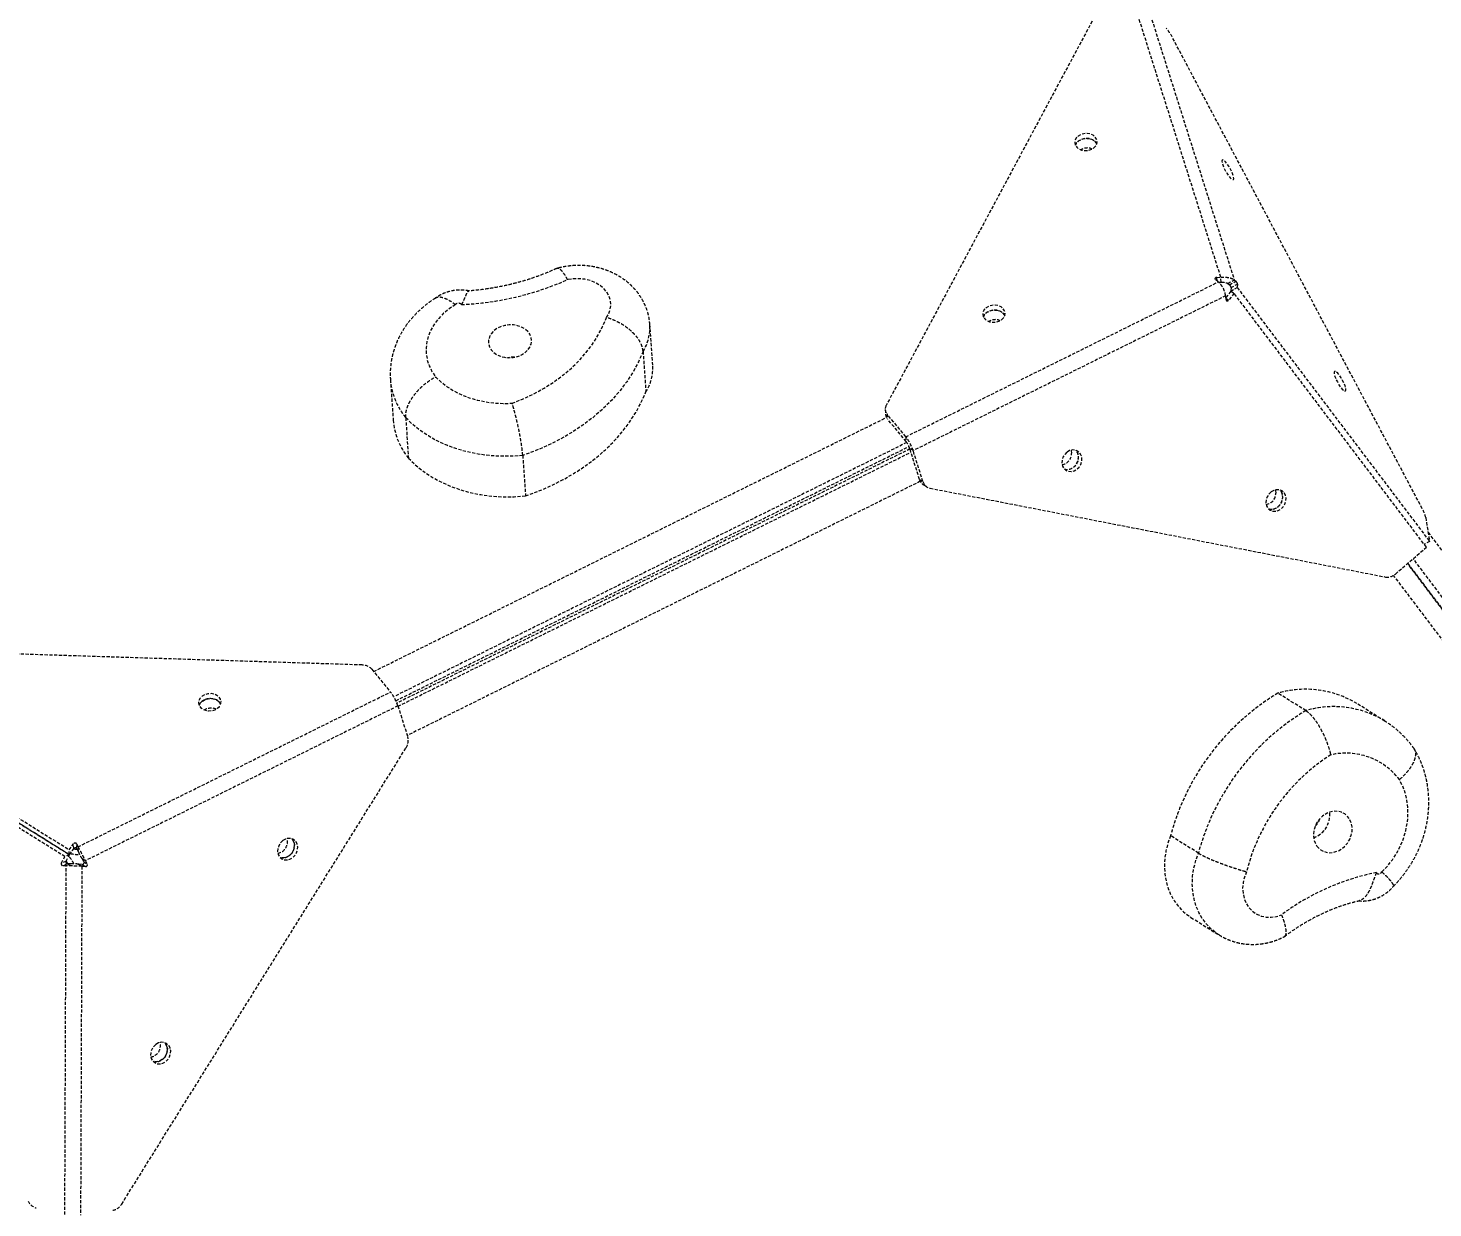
# Model space of a CAD drawing. Header units: millimetres. Extents: x -4077 to 3684, y -3420 to 2611.
# Drawn here: x 527 to 1089, y -70 to 401 of the extents above; entities that cross this region are included whole.
import ezdxf

# ---------------------------------------------------------------- set-up
doc = ezdxf.new("R2010")
doc.units = ezdxf.units.MM
doc.linetypes.add('HIDDEN', pattern=[1.905, 1.27, -0.635])
for name, color, linetype in [('DIKOM_ОБЪЕКТ', 7, 'Continuous'), ('DIKOM_РАЗМЕР_ЗОНА', 7, 'Continuous'), ('DIKOM_РАЗМЕР_ОБЪЕКТА', 7, 'Continuous')]:
    doc.layers.add(name, color=color, linetype=linetype)
doc.styles.add('style1', font='arialbd.ttf', dxfattribs={"width": 0.8})
doc.dimstyles.new('1-50', dxfattribs={"dimtxt": 300, "dimasz": 200, "dimexe": 100, "dimexo": 0, "dimgap": 100, "dimtad": 1, "dimtxsty": 'style1', "dimcen": 200, "dimclrd": 7, "dimclre": 7, "dimclrt": 7, "dimadec": 1, "dimazin": 2, "dimtfac": 1, "dimtmove": 0, "dimatfit": 2, "dimfxl": 0, "dimlwd": 25, "dimlwe": 18, "dimarcsym": 0})

# ---------------------------------------------------------------- blocks, each defined once
blk = doc.blocks.new('*D0')
at = {"layer": 'Defpoints', "color": 0, "transparency": 16777216}
for p in [(223.24, 1107.53), (-2045.08, -653.43), (871.98, -653.43)]:
    blk.add_point(p, dxfattribs=at)
at = {"layer": 'DIKOM_РАЗМЕР_ОБЪЕКТА', "color": 7, "lineweight": 18, "transparency": 16777216}
for p, q in [((223.24, 1107.53), (-2145.08, 1107.53)), ((871.98, -653.43), (-2145.08, -653.43))]:
    blk.add_line(p, q, dxfattribs=at)
at = {"layer": 'DIKOM_РАЗМЕР_ОБЪЕКТА', "color": 7, "lineweight": 25, "transparency": 16777216}
blk.add_line((-2045.08, 907.53), (-2045.08, -453.43), dxfattribs=at)
at = {"layer": 'DIKOM_РАЗМЕР_ОБЪЕКТА', "color": 7, "transparency": 16777216}
for points in [[(-2078.42, 907.53), (-2011.75, 907.53), (-2045.08, 1107.53)], [(-2078.42, -453.43), (-2011.75, -453.43), (-2045.08, -653.43)]]:
    blk.add_solid(points, dxfattribs=at)
at = {"layer": 'DIKOM_РАЗМЕР_ОБЪЕКТА', "color": 7, "transparency": 16777216, "insert": (-2298.26, 227.05), "char_height": 300, "attachment_point": 5, "rotation": 90, "style": 'style1'}
blk.add_mtext('{\\fArial|b0|i0|c204|p34;1780}', dxfattribs=at)
blk = doc.blocks.new('*D1')
at = {"layer": 'Defpoints', "color": 0, "transparency": 16777216}
for p in [(1340.73, 88.5), (-1708.32, 11.5), (1340.73, -1149.05)]:
    blk.add_point(p, dxfattribs=at)
at = {"layer": 'DIKOM_РАЗМЕР_ОБЪЕКТА', "color": 7, "lineweight": 18, "transparency": 16777216}
for p, q in [((1340.73, 88.5), (1340.73, -1249.05)), ((-1708.32, 11.5), (-1708.32, -1249.05))]:
    blk.add_line(p, q, dxfattribs=at)
at = {"layer": 'DIKOM_РАЗМЕР_ОБЪЕКТА', "color": 7, "lineweight": 25, "transparency": 16777216}
blk.add_line((-1508.32, -1149.05), (1140.73, -1149.05), dxfattribs=at)
at = {"layer": 'DIKOM_РАЗМЕР_ОБЪЕКТА', "color": 7, "transparency": 16777216}
for points in [[(-1508.32, -1115.72), (-1508.32, -1182.39), (-1708.32, -1149.05)], [(1140.73, -1115.72), (1140.73, -1182.39), (1340.73, -1149.05)]]:
    blk.add_solid(points, dxfattribs=at)
at = {"layer": 'DIKOM_РАЗМЕР_ОБЪЕКТА', "color": 7, "transparency": 16777216, "insert": (-183.79, -895.78), "char_height": 300, "attachment_point": 5, "style": 'style1'}
blk.add_mtext('{\\fArial|b0|i0|c204|p34;3050}', dxfattribs=at)
blk = doc.blocks.new('*D2')
at = {"layer": 'Defpoints', "color": 0, "transparency": 16777216}
for p in [(3683.6, 50.11), (-3206.35, -308.67), (3683.6, -3320.17)]:
    blk.add_point(p, dxfattribs=at)
at = {"layer": 'DIKOM_РАЗМЕР_ЗОНА', "color": 7, "lineweight": 18, "transparency": 16777216}
for p, q in [((3683.6, 50.11), (3683.6, -3420.17)), ((-3206.35, -308.67), (-3206.35, -3420.17))]:
    blk.add_line(p, q, dxfattribs=at)
at = {"layer": 'DIKOM_РАЗМЕР_ЗОНА', "color": 7, "lineweight": 25, "transparency": 16777216}
blk.add_line((-3006.35, -3320.17), (3483.6, -3320.17), dxfattribs=at)
at = {"layer": 'DIKOM_РАЗМЕР_ЗОНА', "color": 7, "transparency": 16777216}
for points in [[(-3006.35, -3286.84), (-3006.35, -3353.5), (-3206.35, -3320.17)], [(3483.6, -3286.84), (3483.6, -3353.5), (3683.6, -3320.17)]]:
    blk.add_solid(points, dxfattribs=at)
at = {"layer": 'DIKOM_РАЗМЕР_ЗОНА', "color": 7, "transparency": 16777216, "insert": (474.26, -3067), "char_height": 300, "attachment_point": 5, "style": 'style1'}
blk.add_mtext('{\\fArial|b0|i0|c204|p34;6900}', dxfattribs=at)
blk = doc.blocks.new('*D3')
at = {"layer": 'Defpoints', "color": 0, "transparency": 16777216}
for p in [(-3626.93, 2611.22), (1348.49, 2611.22), (1348.49, -2791.94)]:
    blk.add_point(p, dxfattribs=at)
at = {"layer": 'DIKOM_РАЗМЕР_ЗОНА', "color": 7, "lineweight": 18, "transparency": 16777216}
for p, q in [((1348.49, 2611.22), (-3726.93, 2611.22)), ((1348.49, -2791.94), (-3726.93, -2791.94))]:
    blk.add_line(p, q, dxfattribs=at)
at = {"layer": 'DIKOM_РАЗМЕР_ЗОНА', "color": 7, "lineweight": 25, "transparency": 16777216}
blk.add_line((-3626.93, -2591.94), (-3626.93, 2411.22), dxfattribs=at)
at = {"layer": 'DIKOM_РАЗМЕР_ЗОНА', "color": 7, "transparency": 16777216}
for points in [[(-3660.26, 2411.22), (-3593.59, 2411.22), (-3626.93, 2611.22)], [(-3660.26, -2591.94), (-3593.59, -2591.94), (-3626.93, -2791.94)]]:
    blk.add_solid(points, dxfattribs=at)
at = {"layer": 'DIKOM_РАЗМЕР_ЗОНА', "color": 7, "transparency": 16777216, "insert": (-3880.1, 379.28), "char_height": 300, "attachment_point": 5, "rotation": 90, "style": 'style1'}
blk.add_mtext('{\\fArial|b0|i0|c204|p34;5400}', dxfattribs=at)

msp = doc.modelspace()

# ---------------------------------------------------------------- linework, layer by layer
at = {"layer": 'DIKOM_ОБЪЕКТ', "color": 7, "linetype": 'HIDDEN', "lineweight": 15}
for p, q in [((1003.819, 301.65), (969.761, 409.217)), ((975.124, 408.171), (1009.181, 300.605)), ((952.377, 403.928), (870.078, 250.435)), ((1084.337, 209.166), (984.326, 397.701)), ((877.904, 237.897), (1002.805, 299.76)), ((1002.805, 299.76), (1001.71, 300.63)), ((1002.208, 301.558), (1003.819, 301.65)), ((1002.304, 300.158), (1002.208, 301.558)), ((1002.911, 299.648), (1003.953, 299.708)), ((1003.953, 299.708), (1003.819, 301.65)), ((1006.634, 299.185), (1009.181, 300.605)), ((1006.634, 299.185), (1007.311, 298.647)), ((1007.311, 298.647), (1009.858, 300.067)), ((1007.918, 297.504), (1010.465, 298.923)), ((1009.181, 300.605), (1009.858, 300.067)), ((1010.465, 298.923), (1010.361, 297.542)), ((1005.751, 294.207), (880.85, 232.344)), ((1005.912, 292.708), (1005.751, 294.207)), ((1007.776, 296.051), (1005.825, 293.518)), ((1005.858, 293.215), (1007.017, 292.492)), ((1009.114, 295.217), (1007.017, 292.492)), ((1007.776, 296.051), (1009.114, 295.217)), ((1007.814, 296.123), (1010.361, 297.542)), ((1007.918, 297.504), (1007.814, 296.123)), ((1007.814, 296.123), (1007.951, 295.942)), ((1085.995, 193.775), (1009.114, 295.217)), ((1010.361, 297.542), (1087.242, 196.1)), ((776.762, 266.494), (775.643, 282.679)), ((772.913, 272.015), (774.032, 255.83)), ((671.916, 260.727), (673.035, 244.542)), ((869.703, 248.764), (869.837, 246.821)), ((665.234, 144.114), (870.186, 245.62)), ((678.025, 245.56), (679.144, 229.375)), ((877.904, 237.897), (870.43, 246.998)), ((870.43, 246.998), (870.564, 245.056)), ((878.039, 235.955), (870.564, 245.056)), ((877.904, 237.897), (878.039, 235.955)), ((878.318, 235.587), (673.265, 134.031)), ((674.101, 132.436), (879.196, 234.013)), ((879.56, 233.025), (674.517, 131.474)), ((674.968, 130.2), (879.97, 231.73)), ((724.822, 230.438), (725.941, 214.254)), ((880.85, 232.344), (879.511, 233.179)), ((883.428, 220.805), (879.511, 233.179)), ((884.766, 219.971), (880.85, 232.344)), ((883.717, 220.112), (678.654, 118.551)), ((883.428, 220.805), (884.766, 219.971)), ((885.044, 218.673), (886.383, 217.839)), ((887.628, 217.351), (1069.698, 181.863)), ((1085.701, 205.625), (1087.242, 196.1)), ((1086.658, 199.711), (1210.061, 36.897)), ((1073.587, 183.031), (1085.995, 193.775)), ((1087.242, 196.1), (1085.126, 194.921)), ((1204.22, 21.351), (1078.471, 187.26)), ((1078.511, 187.294), (1204.258, 21.388)), ((1206.339, 23.422), (1080.698, 189.189)), ((1198.958, 16.19), (1072.891, 182.518)), ((660.634, 146.707), (447.324, 153.468)), ((431.981, 142.436), (543.541, 72.898)), ((543.622, 70.87), (432.062, 140.409)), ((432.115, 140.494), (543.675, 70.955)), ((664.499, 145.01), (671.973, 135.91)), ((541.819, 70.136), (430.259, 139.674)), ((547.067, 74.058), (671.973, 135.91)), ((1037.792, 128.483), (1026.638, 135.436)), ((674.918, 130.357), (550.013, 68.504)), ((674.918, 130.357), (678.834, 117.983)), ((1069.329, 124.351), (1058.175, 131.303)), ((564.542, -68.684), (678.182, 113.623)), ((536.093, 75.681), (535.958, 75.648)), ((536.013, 75.731), (536.043, 75.595)), ((543.541, 72.898), (545.22, 75.237)), ((543.675, 70.955), (545.354, 73.294)), ((545.354, 73.294), (545.22, 75.237)), ((546.513, 75.196), (547.067, 74.058)), ((546.648, 73.253), (546.513, 75.196)), ((546.648, 73.253), (547.201, 72.115)), ((547.201, 72.115), (547.067, 74.058)), ((994.868, 71.535), (983.714, 78.487)), ((540.458, 67.598), (541.819, 70.136)), ((542.261, 68.333), (540.458, 67.598)), ((543.622, 70.87), (541.819, 70.136)), ((542.261, 68.333), (543.622, 70.87)), ((543.675, 70.955), (543.541, 72.898)), ((548.674, 69.339), (550.013, 68.504)), ((548.674, 69.339), (549.377, 68.107)), ((549.377, 68.107), (550.716, 67.273)), ((550.013, 68.504), (550.716, 67.273)), ((542.868, 67.19), (541.065, 66.455)), ((542.331, 66.459), (541.065, 66.455)), ((541.798, -72.923), (542.331, 66.459)), ((544.134, 67.194), (542.331, 66.459)), ((544.134, 67.194), (542.868, 67.19)), ((547.275, 67.094), (548.613, 66.26)), ((548.69, 67.005), (547.275, 67.094)), ((548.613, 66.26), (548.081, -73.122)), ((550.028, 66.171), (548.613, 66.26)), ((548.69, 67.005), (550.028, 66.171)), ((991.887, 45.836), (1003.041, 38.884))]:
    msp.add_line(p, q, dxfattribs=at)
at = {"layer": 'DIKOM_ОБЪЕКТ', "color": 7, "linetype": 'HIDDEN', "lineweight": 15, "flags": 128}
for points in [[(952.968, 353.216), (953.774, 353.997), (954.267, 354.912), (954.407, 355.885), (954.183, 356.839), (953.613, 357.696), (952.744, 358.387), (951.645, 358.855), (950.406, 359.063), (949.127, 358.993), (947.912, 358.652), (946.859, 358.067), (946.053, 357.286), (945.561, 356.371), (945.421, 355.398), (945.645, 354.444), (946.214, 353.587), (947.084, 352.896), (948.183, 352.428), (949.421, 352.221), (950.7, 352.29), (951.915, 352.631), (952.968, 353.216)], [(945.677, 354.373), (945.695, 354.429), (946.188, 355.344), (946.993, 356.125), (948.046, 356.71), (949.261, 357.051), (950.54, 357.12), (951.779, 356.913), (952.878, 356.445), (953.747, 355.754), (954.285, 354.968)], [(954.284, 354.966), (954.182, 355.161), (953.514, 355.974), (952.566, 356.602), (951.414, 356.993), (950.152, 357.117), (948.882, 356.963), (947.706, 356.543), (946.721, 355.893), (946.005, 355.063), (945.681, 354.364)], [(1004.668, 348.541), (1004.367, 348.463), (1004.25, 348.072), (1004.325, 347.397), (1004.586, 346.496), (1005.013, 345.439), (1005.57, 344.314), (1006.213, 343.211), (1006.889, 342.219), (1007.544, 341.42), (1008.125, 340.876), (1008.584, 340.634), (1008.885, 340.712), (1009.002, 341.104), (1008.927, 341.778), (1008.666, 342.68), (1008.239, 343.736), (1007.682, 344.861), (1007.039, 345.965), (1006.363, 346.956), (1005.708, 347.756), (1005.127, 348.299), (1004.668, 348.541)], [(758.248, 285.539), (759.207, 287.174), (759.805, 288.897), (760.025, 290.66), (759.863, 292.416), (759.322, 294.117), (758.417, 295.715), (757.174, 297.168), (755.625, 298.435), (753.813, 299.482), (751.789, 300.28), (749.607, 300.807), (747.327, 301.048), (745.012, 300.998), (742.724, 300.658)], [(697.933, 290.701), (695.44, 289.059), (693.192, 287.221), (691.219, 285.211), (689.544, 283.053), (688.189, 280.775), (687.171, 278.406), (686.503, 275.974), (686.192, 273.511), (686.243, 271.048), (686.656, 268.615), (687.425, 266.242), (688.54, 263.961), (689.987, 261.798)], [(916.191, 284.623), (916.997, 285.405), (917.489, 286.319), (917.629, 287.293), (917.405, 288.247), (916.836, 289.104), (915.966, 289.794), (914.867, 290.262), (913.629, 290.47), (912.35, 290.401), (911.135, 290.06), (910.082, 289.475), (909.276, 288.694), (908.783, 287.779), (908.643, 286.805), (908.867, 285.851), (909.437, 284.994), (910.306, 284.304), (911.405, 283.836), (912.644, 283.628), (913.923, 283.698), (915.138, 284.039), (916.191, 284.623)], [(908.899, 285.781), (908.918, 285.837), (909.41, 286.751), (910.216, 287.533), (911.269, 288.117), (912.484, 288.458), (913.763, 288.528), (915.002, 288.32), (916.1, 287.852), (916.97, 287.162), (917.507, 286.376)], [(917.507, 286.373), (917.404, 286.569), (916.737, 287.382), (915.789, 288.009), (914.637, 288.401), (913.375, 288.524), (912.104, 288.37), (910.929, 287.951), (909.943, 287.3), (909.228, 286.471), (908.904, 285.771)], [(726.838, 279.981), (725.71, 280.962), (724.337, 281.741), (722.776, 282.288), (721.09, 282.58), (719.349, 282.604), (717.624, 282.36), (715.985, 281.858), (714.5, 281.118), (713.229, 280.171), (712.225, 279.055), (711.529, 277.816), (711.168, 276.505), (711.158, 275.175), (711.499, 273.881), (712.178, 272.676), (713.166, 271.61), (714.423, 270.725), (715.897, 270.058), (717.529, 269.637), (719.251, 269.478), (720.993, 269.588), (722.684, 269.963), (724.254, 270.588), (725.639, 271.436), (726.782, 272.472), (727.637, 273.656), (728.168, 274.938), (728.355, 276.265), (728.188, 277.583), (727.676, 278.839), (726.838, 279.981)], [(720.566, 251.293), (725.016, 253.078), (729.296, 255.101), (733.382, 257.353), (737.252, 259.82), (740.885, 262.49), (744.263, 265.349), (747.367, 268.381), (750.18, 271.569), (752.687, 274.898), (754.875, 278.348), (756.732, 281.901), (758.248, 285.539)], [(721.476, 269.667), (720.244, 269.656), (718.893, 269.489)], [(772.913, 272.015), (771.089, 267.866), (768.899, 263.812), (766.355, 259.871), (763.47, 256.063), (760.255, 252.405), (756.728, 248.915), (752.903, 245.609), (748.8, 242.502), (744.438, 239.61), (739.836, 236.945), (735.018, 234.521), (730.005, 232.348), (724.822, 230.438)], [(1049.491, 264.044), (1049.19, 263.966), (1049.072, 263.574), (1049.147, 262.9), (1049.409, 261.998), (1049.835, 260.942), (1050.393, 259.817), (1051.036, 258.714), (1051.712, 257.722), (1052.367, 256.922), (1052.948, 256.379), (1053.407, 256.137), (1053.707, 256.215), (1053.825, 256.607), (1053.75, 257.281), (1053.489, 258.183), (1053.062, 259.239), (1052.505, 260.364), (1051.862, 261.467), (1051.185, 262.459), (1050.53, 263.259), (1049.95, 263.802), (1049.491, 264.044)], [(689.987, 261.798), (692.181, 259.736), (694.641, 257.858), (697.344, 256.185), (700.264, 254.733), (703.369, 253.515), (706.631, 252.545), (710.016, 251.832), (713.489, 251.383), (717.018, 251.203), (720.566, 251.293)], [(725.941, 214.254), (731.124, 216.164), (736.137, 218.336), (740.955, 220.76), (745.556, 223.425), (749.919, 226.317), (754.022, 229.424), (757.847, 232.73), (761.374, 236.221), (764.589, 239.879), (767.474, 243.687), (770.018, 247.627), (772.207, 251.681), (774.032, 255.83)], [(724.822, 230.438), (720.323, 230.107), (715.819, 230.083), (711.344, 230.365), (706.936, 230.952), (702.629, 231.838), (698.458, 233.017), (694.455, 234.48), (690.652, 236.214), (687.081, 238.205), (683.768, 240.439), (680.742, 242.897), (678.025, 245.56)], [(942.328, 231.756), (941.417, 230.876), (940.737, 229.79), (940.346, 228.586), (940.274, 227.359), (940.527, 226.211), (941.085, 225.234), (941.902, 224.508), (942.913, 224.09), (944.035, 224.015), (945.178, 224.289), (946.248, 224.89), (947.16, 225.769), (947.839, 226.855), (948.231, 228.06), (948.303, 229.287), (948.049, 230.435), (947.492, 231.412), (946.674, 232.138), (945.664, 232.556), (944.541, 232.631), (943.399, 232.357), (942.328, 231.756)], [(941.284, 225.009), (942.36, 224.839), (943.507, 225.011), (944.608, 225.52), (945.575, 226.324), (946.329, 227.358), (946.809, 228.538), (946.977, 229.768), (946.818, 230.949), (946.346, 231.985), (945.954, 232.475)], [(943.976, 232.539), (944.028, 232.378), (944.187, 231.247)], [(679.144, 229.375), (681.861, 226.712), (684.887, 224.254), (688.2, 222.021), (691.771, 220.029), (695.573, 218.295), (699.576, 216.833), (703.748, 215.654), (708.055, 214.767), (712.463, 214.18), (716.938, 213.898), (721.442, 213.923), (725.941, 214.254)], [(1023.928, 215.851), (1023.016, 214.972), (1022.337, 213.886), (1021.946, 212.681), (1021.874, 211.455), (1022.127, 210.307), (1022.685, 209.33), (1023.502, 208.603), (1024.513, 208.185), (1025.635, 208.11), (1026.778, 208.385), (1027.848, 208.986), (1028.76, 209.865), (1029.439, 210.951), (1029.831, 212.156), (1029.903, 213.382), (1029.649, 214.53), (1029.092, 215.507), (1028.274, 216.234), (1027.263, 216.651), (1026.141, 216.726), (1024.999, 216.452), (1023.928, 215.851)], [(1023.036, 209.062), (1023.964, 208.937), (1025.11, 209.109), (1026.212, 209.618), (1027.178, 210.422), (1027.933, 211.456), (1028.413, 212.636), (1028.581, 213.866), (1028.422, 215.047), (1027.95, 216.083), (1027.576, 216.554)], [(1025.58, 216.635), (1025.632, 216.476), (1025.791, 215.345)], [(602.778, 129.405), (603.583, 130.186), (604.076, 131.101), (604.216, 132.074), (603.992, 133.028), (603.423, 133.885), (602.553, 134.575), (601.455, 135.043), (600.216, 135.251), (598.937, 135.182), (597.722, 134.841), (596.669, 134.256), (595.863, 133.475), (595.37, 132.56), (595.23, 131.587), (595.454, 130.633), (596.024, 129.776), (596.893, 129.086), (597.992, 128.618), (599.231, 128.41), (600.51, 128.479), (601.725, 128.82), (602.778, 129.405)], [(604.093, 131.154), (603.989, 131.354), (603.321, 132.167), (602.373, 132.795), (601.221, 133.186), (599.959, 133.31), (598.689, 133.156), (597.514, 132.736), (596.528, 132.086), (595.812, 131.256), (595.489, 130.557)], [(596.803, 132.314), (597.856, 132.899), (599.071, 133.239), (600.35, 133.309), (601.589, 133.101), (602.688, 132.633), (603.557, 131.943), (604.094, 131.157)], [(1068.174, 64.027), (1070.402, 66.339), (1072.408, 68.869), (1074.168, 71.585), (1075.66, 74.454), (1076.865, 77.438), (1077.768, 80.502), (1078.357, 83.606), (1078.626, 86.711), (1078.57, 89.778), (1078.191, 92.77), (1077.492, 95.648), (1076.484, 98.376), (1075.179, 100.921)], [(1042.234, 74.342), (1043.249, 73.238), (1044.482, 72.411), (1045.883, 71.893), (1047.394, 71.708), (1048.954, 71.862), (1050.499, 72.349), (1051.965, 73.148), (1053.293, 74.228), (1054.428, 75.544), (1055.323, 77.043), (1055.942, 78.662), (1056.26, 80.335), (1056.264, 81.995), (1055.953, 83.573), (1055.34, 85.004), (1054.451, 86.23), (1053.321, 87.201), (1051.997, 87.877), (1050.534, 88.23), (1048.99, 88.246), (1047.43, 87.924), (1045.917, 87.277), (1044.512, 86.333), (1043.275, 85.128), (1042.255, 83.714), (1041.493, 82.147), (1041.022, 80.492), (1040.861, 78.817), (1041.015, 77.19), (1041.479, 75.678), (1042.234, 74.342)], [(545.294, 73.21), (545.951, 73.146), (546.727, 73.091)], [(628.912, 76.536), (628, 75.657), (627.321, 74.571), (626.93, 73.366), (626.858, 72.14), (627.111, 70.992), (627.669, 70.015), (628.486, 69.288), (629.497, 68.87), (630.619, 68.795), (631.762, 69.069), (632.832, 69.67), (633.744, 70.549), (634.423, 71.635), (634.815, 72.84), (634.887, 74.066), (634.634, 75.215), (634.076, 76.192), (633.258, 76.919), (632.248, 77.336), (631.125, 77.411), (629.983, 77.137), (628.912, 76.536)], [(627.857, 69.801), (628.947, 69.626), (630.094, 69.799), (631.195, 70.308), (632.161, 71.112), (632.916, 72.145), (633.396, 73.325), (633.564, 74.555), (633.405, 75.737), (632.933, 76.773), (632.552, 77.251)], [(632.532, 77.257), (632.737, 77.026), (633.295, 76.049), (633.548, 74.901), (633.476, 73.675), (633.085, 72.47), (632.405, 71.384), (631.494, 70.505), (630.423, 69.904), (629.28, 69.63), (628.158, 69.704), (627.874, 69.783)], [(983.714, 78.487), (982.64, 75.48), (981.869, 72.41), (981.411, 69.317), (981.271, 66.237), (981.451, 63.21), (981.95, 60.272), (982.759, 57.459), (983.871, 54.806), (985.27, 52.347), (986.94, 50.111), (988.861, 48.125), (991.008, 46.415), (991.887, 45.836)], [(543.052, 67.19), (542.66, 67.865), (542.312, 68.428)], [(1003.123, 38.833), (1002.162, 39.462), (1000.015, 41.173), (998.095, 43.158), (996.424, 45.395), (995.025, 47.854), (993.913, 50.507), (993.104, 53.319), (992.605, 56.258), (992.425, 59.285), (992.565, 62.365), (993.023, 65.458), (993.794, 68.528), (994.868, 71.535)], [(1014.114, 64.086), (1013.262, 61.946), (1012.733, 59.734), (1012.542, 57.511), (1012.694, 55.337), (1013.186, 53.273), (1014.003, 51.375), (1015.123, 49.694), (1016.515, 48.278), (1018.143, 47.164), (1019.96, 46.383), (1021.917, 45.956), (1023.96, 45.896), (1026.035, 46.203), (1028.083, 46.87)], [(1066.025, 63.747), (1066.216, 63.497), (1066.468, 63.319), (1066.765, 63.225), (1067.085, 63.222), (1067.408, 63.309), (1067.71, 63.481), (1067.972, 63.726), (1068.174, 64.027)], [(578.129, -4.932), (577.218, -5.811), (576.539, -6.897), (576.147, -8.102), (576.075, -9.328), (576.328, -10.476), (576.886, -11.454), (577.703, -12.18), (578.714, -12.598), (579.836, -12.673), (580.979, -12.399), (582.049, -11.798), (582.961, -10.919), (583.64, -9.833), (584.032, -8.628), (584.104, -7.402), (583.851, -6.254), (583.293, -5.277), (582.475, -4.55), (581.465, -4.132), (580.343, -4.057), (579.2, -4.331), (578.129, -4.932)], [(577.076, -11.67), (578.171, -11.846), (579.317, -11.673), (580.418, -11.164), (581.385, -10.361), (582.139, -9.327), (582.619, -8.147), (582.787, -6.917), (582.628, -5.736), (582.156, -4.699), (581.773, -4.219)], [(581.749, -4.211), (581.954, -4.442), (582.512, -5.42), (582.765, -6.568), (582.693, -7.794), (582.302, -8.999), (581.623, -10.085), (580.711, -10.964), (579.64, -11.565), (578.498, -11.839), (577.375, -11.764), (577.124, -11.695)]]:
    msp.add_lwpolyline(points, dxfattribs=at)
at = {"layer": 'DIKOM_ОБЪЕКТ', "color": 7, "linetype": 'HIDDEN', "lineweight": 15}
for centre, radius, start, end in [((969.995, 390.402), 16.083, 26.98869, 42.09935), ((950.435, 348.142), 5.138, 67.12173, 120.82393), ((694.81, 409.69), 119.096, 272.65709, 293.72283), ((699.142, 289.658), 1.596, 41.80093, 139.20416), ((757.614, 281.611), 18.06, 327.90202, 3.48398), ((913.658, 279.549), 5.139, 67.12133, 120.82171), ((758.831, 265.402), 17.964, 327.80287, 3.48597), ((699.053, 262.844), 27.22, 184.41722, 219.41863), ((872.726, 248.969), 3.027, 151.04221, 220.64555), ((700.179, 246.662), 27.227, 184.46527, 219.41451), ((872.926, 247.06), 3.098, 184.42415, 220.32748), ((864.005, 226.967), 17.682, 17.70488, 38.1823), ((871.088, 230.49), 8.842, 17.70471, 38.18031), ((939.663, 231.221), 4.524, 278.91511, 0.32225), ((942.303, 229.582), 4.656, 304.05586, 38.45228), ((942.415, 228.801), 3.961, 253.49937, 309.04434), ((887.103, 221.912), 3.838, 196.75681, 237.55923), ((888.364, 221.027), 3.749, 196.36104, 258.67388), ((1021.268, 215.319), 4.523, 278.84824, 0.33019), ((1023.902, 213.677), 4.656, 304.05551, 38.45522), ((1024.015, 212.896), 3.961, 253.49795, 309.04356), ((1073.149, 202.821), 12.861, 12.59149, 29.55992), ((1070.438, 186.459), 4.655, 260.84938, 312.56538), ((660.657, 141.511), 5.196, 42.329, 90.25576), ((658.07, 124.978), 17.686, 17.70477, 38.17808), ((1075.729, 53.784), 95.273, 121.01559, 164.97221), ((1037.685, 97.34), 39.665, 58.89708, 106.17132), ((598.718, 129.504), 3.4, 124.27981, 161.87737), ((600.243, 124.318), 5.153, 67.14252, 120.77484), ((1048.856, 90.53), 39.533, 58.71829, 106.2533), ((1086.833, 46.87), 95.214, 121.00131, 164.98649), ((673.723, 116.518), 5.317, 327.00246, 15.99007), ((1089.916, 44.968), 78.176, 122.64933, 165.84398), ((1053.821, 84.62), 26.867, 37.35093, 103.08092), ((1037.719, 86.764), 9.649, 289.47215, 6.65744), ((1038.546, 86.249), 4.905, 308.4849, 347.6452), ((626.271, 75.985), 4.497, 278.64401, 17.28365), ((1083.838, -27.39), 92.861, 101.05889, 126.89972), ((575.495, -5.488), 4.496, 278.57301, 17.35573), ((531.786, -65.231), 5.196, 205.86803, 253.80128), ((559.979, -65.956), 5.316, 280.13271, 329.1264)]:
    msp.add_arc(centre, radius, start, end, dxfattribs=at)
for centre, major_axis, ratio, start_param, end_param in [((1002.394, 300.969), (0.914, -0.117), 0.6343169, 1.8569099, 3.951305), ((1007.498, 298.058), (-0.375, 0.652), 0.2943963, 3.5508359, 5.645231), ((1010.045, 299.478), (-0.375, 0.652), 0.2943963, 3.5508359, 5.645231), ((1006.597, 293.046), (0.343, 0.87), 0.6884501, 2.2207581, 4.3151532), ((545.829, 74.857), (0.67, 0.366), 0.9234557, 6.2395139, 8.333909), ((545.963, 72.915), (0.67, 0.366), 0.9234557, 6.2395139, 8.333909), ((541.068, 67.218), (0.034, 0.763), 0.9234586, 1.091114, 3.1855091), ((542.871, 67.953), (0.034, 0.763), 0.9234586, 1.091114, 3.1855091), ((548.693, 67.769), (0.681, -0.425), 0.9341396, 5.2360919, 7.330487), ((550.031, 66.934), (0.681, -0.425), 0.9341396, 5.2360919, 7.330487)]:
    msp.add_ellipse(centre, major_axis=major_axis, ratio=ratio, start_param=start_param, end_param=end_param, dxfattribs=at)
for points, knots in [([(738.386, 305.15), (737.83, 304.896), (735.858, 303.994), (732.355, 302.577), (727.838, 300.982), (723.197, 299.594), (718.456, 298.416), (713.633, 297.449), (708.747, 296.72), (705.265, 296.317), (703.417, 296.201), (703.216, 296.188)], [0, 0, 0, 0, 0.0521954, 0.185191, 0.3182444, 0.451314, 0.5844073, 0.7175207, 0.8506512, 0.9837876, 1, 1, 1, 1]), ([(742.724, 300.658), (742.718, 300.669), (742.306, 301.467), (741.586, 302.701), (740.6, 304.015), (739.782, 304.813), (739.04, 305.25), (738.651, 305.198), (738.454, 305.172)], [0, 0, 0, 0, 0.0035609, 0.2531258, 0.4376016, 0.6273827, 0.8110595, 1, 1, 1, 1]), ([(775.608, 282.717), (775.559, 283.362), (775.443, 284.903), (774.897, 287.289), (774.038, 289.837), (772.884, 292.27), (771.464, 294.57), (769.786, 296.716), (767.867, 298.691), (765.72, 300.479), (763.364, 302.062), (760.818, 303.422), (758.105, 304.544), (755.253, 305.411), (752.295, 306.013), (749.261, 306.339), (746.187, 306.386), (743.108, 306.14), (740.542, 305.721), (739.035, 305.314), (738.521, 305.175)], [0, 0, 0, 0, 0.040027, 0.095534, 0.150836, 0.2061186, 0.2615675, 0.3173568, 0.3736429, 0.4305483, 0.4881475, 0.5464599, 0.6054402, 0.6650012, 0.7250344, 0.7854421, 0.8461489, 0.9071168, 0.968333, 1, 1, 1, 1]), ([(1005.751, 294.207), (1005.635, 294.777), (1005.424, 295.822), (1004.783, 297.338), (1003.908, 298.694), (1003.192, 299.387), (1002.805, 299.76)], [0, 0, 0, 0, 0.2731845, 0.5000244, 0.7303958, 1, 1, 1, 1]), ([(1003.819, 301.65), (1004.427, 301.678), (1005.54, 301.73), (1007.035, 301.509), (1008.312, 301.182), (1008.877, 300.807), (1009.181, 300.605)], [0, 0, 0, 0, 0.2731969, 0.5000098, 0.7303943, 1, 1, 1, 1]), ([(1003.953, 299.708), (1004.265, 299.691), (1004.832, 299.661), (1005.6, 299.515), (1006.235, 299.38), (1006.493, 299.254), (1006.634, 299.185)], [0, 0, 0, 0, 0.2754606, 0.499901, 0.7277911, 1, 1, 1, 1]), ([(689.892, 293.234), (689.732, 293.136), (688.526, 292.405), (686.41, 290.871), (683.642, 288.564), (681.127, 286.044), (678.879, 283.352), (676.92, 280.507), (675.265, 277.537), (673.925, 274.468), (672.909, 271.329), (672.213, 268.146), (671.866, 264.946), (671.78, 262.473), (671.916, 261.085), (671.948, 260.754)], [0, 0, 0, 0, 0.013894, 0.1042505, 0.1945538, 0.2844315, 0.3737005, 0.4621844, 0.5497637, 0.6363689, 0.7220027, 0.80673, 0.890664, 0.9739701, 1, 1, 1, 1]), ([(703.271, 296.15), (703.091, 296.196), (702.198, 296.424), (700.517, 296.554), (698.256, 296.514), (695.971, 296.135), (693.707, 295.441), (691.638, 294.426), (690.294, 293.621), (689.727, 293.128), (689.699, 293.104)], [0, 0, 0, 0, 0.038794, 0.1927201, 0.3499207, 0.5107611, 0.6752055, 0.8427302, 0.9923683, 1, 1, 1, 1]), ([(697.933, 290.701), (697.923, 290.708), (697.094, 291.262), (695.76, 292.175), (693.994, 293.079), (692.547, 293.573), (691.277, 293.694), (690.39, 293.568), (690.016, 293.28), (689.913, 293.201)], [0, 0, 0, 0, 0.0027369, 0.23368, 0.4060151, 0.5833392, 0.7555684, 0.9327774, 1, 1, 1, 1]), ([(700.332, 290.722), (700.336, 290.728), (700.662, 291.167), (701.14, 292.081), (701.721, 293.408), (702.217, 294.627), (702.642, 295.554), (702.975, 296.096), (703.145, 296.127), (703.219, 296.141)], [0, 0, 0, 0, 0.0019283, 0.1454255, 0.294186, 0.480049, 0.6713345, 0.8556095, 1, 1, 1, 1]), ([(772.913, 272.015), (772.839, 272.562), (772.688, 273.671), (771.97, 275.413), (770.903, 277.172), (769.502, 278.878), (767.79, 280.511), (765.844, 282), (763.685, 283.331), (761.161, 284.569), (759.308, 285.236), (758.264, 285.535), (758.248, 285.539)], [0, 0, 0, 0, 0.1053791, 0.2138324, 0.3192142, 0.4276512, 0.533137, 0.6416675, 0.7474206, 0.8562241, 0.9978514, 1, 1, 1, 1]), ([(678.025, 245.56), (678.022, 246.115), (678.015, 247.242), (678.455, 249.11), (679.221, 251.067), (680.31, 253.039), (681.701, 255.001), (683.334, 256.862), (685.19, 258.605), (687.383, 260.301), (689.032, 261.304), (689.965, 261.787), (689.987, 261.798)], [0, 0, 0, 0, 0.1057677, 0.2146095, 0.3203876, 0.4292295, 0.5350194, 0.6438792, 0.7497305, 0.8586454, 0.9966455, 1, 1, 1, 1]), ([(724.822, 230.438), (724.776, 231.001), (724.681, 232.144), (724.416, 234.192), (724.066, 236.44), (723.637, 238.814), (723.139, 241.283), (722.592, 243.744), (722.005, 246.171), (721.324, 248.753), (720.843, 250.411), (720.569, 251.283), (720.566, 251.293)], [0, 0, 0, 0, 0.1043119, 0.2116519, 0.3159626, 0.4232753, 0.5279864, 0.6356742, 0.7413981, 0.8501021, 0.998288, 1, 1, 1, 1]), ([(1037.792, 128.483), (1038.168, 128.219), (1038.933, 127.682), (1040.158, 126.429), (1041.413, 124.875), (1042.649, 123.054), (1043.849, 120.994), (1044.963, 118.78), (1045.975, 116.436), (1046.954, 113.754), (1047.49, 111.859), (1047.737, 110.803), (1047.74, 110.791)], [0, 0, 0, 0, 0.1043108, 0.2116554, 0.3159637, 0.4232777, 0.5279862, 0.6356788, 0.7413934, 0.8501013, 0.9982885, 1, 1, 1, 1]), ([(1081.065, 113.302), (1080.595, 113.937), (1079.402, 115.549), (1077.273, 117.96), (1074.653, 120.461), (1072.025, 122.595), (1070.195, 123.767), (1069.377, 124.292)], [0, 0, 0, 0, 0.1461211, 0.3711657, 0.5955462, 0.8191371, 1, 1, 1, 1]), ([(1072.74, 58.236), (1072.873, 58.364), (1073.901, 59.358), (1075.683, 61.374), (1077.997, 64.339), (1080.068, 67.491), (1081.896, 70.793), (1083.461, 74.225), (1084.754, 77.763), (1085.762, 81.38), (1086.476, 85.05), (1086.89, 88.745), (1086.999, 92.438), (1086.8, 96.099), (1086.296, 99.7), (1085.488, 103.212), (1084.386, 106.607), (1082.994, 109.855), (1081.814, 112.067), (1081.114, 113.194), (1081.028, 113.333)], [0, 0, 0, 0, 0.0090814, 0.0705594, 0.1321057, 0.1937369, 0.2554384, 0.3171937, 0.3789819, 0.4407858, 0.5025768, 0.5643238, 0.625986, 0.6875189, 0.7488679, 0.8099862, 0.870826, 0.9313489, 0.9915312, 1, 1, 1, 1]), ([(1080.985, 113.307), (1081.121, 113.098), (1081.481, 112.546), (1081.661, 111.392), (1081.555, 109.929), (1081.06, 108.305), (1080.218, 106.607), (1079.033, 104.85), (1077.415, 102.943), (1076.033, 101.638), (1075.199, 100.937), (1075.179, 100.921)], [0, 0, 0, 0, 0.0761989, 0.2006094, 0.3286319, 0.4530778, 0.581114, 0.705619, 0.8337301, 0.996049, 1, 1, 1, 1]), ([(547.067, 74.058), (547.312, 73.606), (547.759, 72.778), (548.485, 71.34), (549.273, 69.904), (549.754, 68.995), (550.013, 68.504)], [0, 0, 0, 0, 0.273202, 0.5000077, 0.7304041, 1, 1, 1, 1]), ([(545.394, 67.29), (545.333, 67.415), (544.901, 68.312), (544.224, 69.368), (543.529, 70.215), (543.373, 70.405)], [0, 0, 0, 0, 0.1111659, 0.7996297, 1, 1, 1, 1]), ([(543.987, 71.39), (544.475, 71.286), (545.683, 71.029), (546.929, 70.974), (547.672, 70.941)], [0, 0, 0, 0, 0.4035723, 1, 1, 1, 1]), ([(547.201, 72.115), (547.287, 71.873), (547.442, 71.433), (547.768, 70.686), (548.204, 69.978), (548.509, 69.564), (548.674, 69.339)], [0, 0, 0, 0, 0.27548065, 0.49991713, 0.72778196, 1, 1, 1, 1]), ([(994.868, 71.535), (995.272, 71.296), (996.091, 70.811), (997.726, 69.996), (999.626, 69.133), (1001.735, 68.255), (1004.022, 67.369), (1006.384, 66.515), (1008.797, 65.697), (1011.408, 64.868), (1013.163, 64.354), (1014.1, 64.09), (1014.114, 64.086)], [0, 0, 0, 0, 0.105383, 0.2138315, 0.3192176, 0.4276503, 0.5331352, 0.6416677, 0.7474191, 0.8562219, 0.9978495, 1, 1, 1, 1]), ([(548.613, 66.26), (548.051, 66.273), (547.021, 66.298), (545.378, 66.383), (543.775, 66.41), (542.836, 66.442), (542.331, 66.459)], [0, 0, 0, 0, 0.27317683, 0.50000866, 0.73040822, 1, 1, 1, 1]), ([(547.275, 67.094), (546.996, 67.141), (546.488, 67.226), (545.658, 67.315), (544.847, 67.286), (544.385, 67.226), (544.134, 67.194)], [0, 0, 0, 0, 0.2754766, 0.4999285, 0.7277987, 1, 1, 1, 1]), ([(1066.025, 63.747), (1066.022, 63.739), (1065.732, 63.158), (1065.279, 61.931), (1064.616, 60.021), (1063.882, 58.068), (1063.033, 56.242), (1062.1, 54.716), (1061.101, 53.578), (1060.131, 52.842), (1059.49, 52.684), (1059.217, 52.617)], [0, 0, 0, 0, 0.0014148, 0.1065202, 0.2154753, 0.3516024, 0.4917186, 0.6266845, 0.7654892, 0.8998808, 1, 1, 1, 1]), ([(1068.174, 64.027), (1068.183, 64.019), (1068.928, 63.415), (1070.038, 62.303), (1071.283, 60.917), (1072.116, 59.853), (1072.642, 59.022), (1072.869, 58.462), (1072.77, 58.316), (1072.726, 58.251)], [0, 0, 0, 0, 0.0025513, 0.2175597, 0.3780104, 0.5431071, 0.7034598, 0.8684369, 1, 1, 1, 1]), ([(1058.842, 52.46), (1059.482, 52.42), (1060.849, 52.334), (1062.94, 52.565), (1065.066, 53.066), (1067.107, 53.856), (1069.039, 54.91), (1070.806, 56.235), (1072.051, 57.367), (1072.621, 58.109), (1072.738, 58.263)], [0, 0, 0, 0, 0.1227652, 0.262041, 0.4011063, 0.540326, 0.6801085, 0.820868, 0.9629579, 1, 1, 1, 1]), ([(1029.25, 38.18), (1029.773, 38.575), (1031.569, 39.934), (1034.725, 42.086), (1038.747, 44.533), (1042.857, 46.718), (1047.037, 48.642), (1051.27, 50.287), (1055.343, 51.619), (1058.001, 52.262), (1059.232, 52.56)], [0, 0, 0, 0, 0.0562621, 0.1934703, 0.3307096, 0.4680463, 0.6055189, 0.74317, 0.8810482, 1, 1, 1, 1]), ([(1028.083, 46.87), (1028.088, 46.856), (1028.46, 45.904), (1029.019, 44.321), (1029.56, 42.339), (1029.832, 40.813), (1029.87, 39.577), (1029.696, 38.662), (1029.389, 38.344), (1029.242, 38.19)], [0, 0, 0, 0, 0.0030278, 0.2154152, 0.3724186, 0.5339275, 0.6902475, 0.8510478, 1, 1, 1, 1]), ([(1003.146, 38.836), (1003.869, 38.412), (1005.4, 37.512), (1007.916, 36.481), (1010.614, 35.681), (1013.391, 35.189), (1016.213, 34.998), (1019.056, 35.112), (1021.893, 35.527), (1024.691, 36.25), (1027.098, 37.115), (1028.525, 37.824), (1029.079, 38.099)], [0, 0, 0, 0, 0.0932199, 0.1974871, 0.3015751, 0.4056905, 0.5100191, 0.6147338, 0.7199784, 0.8258731, 0.9324733, 1, 1, 1, 1])]:
    msp.add_open_spline(points, degree=3, knots=knots, dxfattribs=at)

# ---------------------------------------------------------------- dimensions: what is measured, and where the dimension line sits
at = {"layer": 'DIKOM_РАЗМЕР_ЗОНА'}
dim = msp.add_linear_dim(base=(-3626.927, 2611.221), p1=(1348.49, -2791.939), p2=(1348.49, 2611.221), angle=90, text='{\\fArial|b0|i0|c204|p34;5400}', dimstyle='1-50', dxfattribs=at)
dim.commit()
dim.dimension.update_dxf_attribs({"geometry": '*D3', "text_midpoint": (-3626.927, 379.285), "dimtype": 160})
dim = msp.add_linear_dim(base=(3683.596, -3320.169), p1=(-3206.352, -308.669), p2=(3683.596, 50.109), text='{\\fArial|b0|i0|c204|p34;6900}', dimstyle='1-50', dxfattribs=at)
dim.commit()
dim.dimension.update_dxf_attribs({"geometry": '*D2', "text_midpoint": (474.264, -3320.169), "dimtype": 160})
at = {"layer": 'DIKOM_РАЗМЕР_ОБЪЕКТА'}
dim = msp.add_linear_dim(base=(-2045.084, -653.434), p1=(223.238, 1107.531), p2=(871.98, -653.434), angle=90, text='{\\fArial|b0|i0|c204|p34;1780}', dimstyle='1-50', dxfattribs=at)
dim.commit()
dim.dimension.update_dxf_attribs({"geometry": '*D0', "text_midpoint": (-2045.084, 227.048), "dimtype": 160})
dim = msp.add_linear_dim(base=(1340.735, -1149.052), p1=(-1708.316, 11.502), p2=(1340.735, 88.5), text='{\\fArial|b0|i0|c204|p34;3050}', dimstyle='1-50', dxfattribs=at)
dim.commit()
dim.dimension.update_dxf_attribs({"geometry": '*D1', "text_midpoint": (-183.791, -1149.052), "dimtype": 160})

doc.saveas('drawing.dxf')
